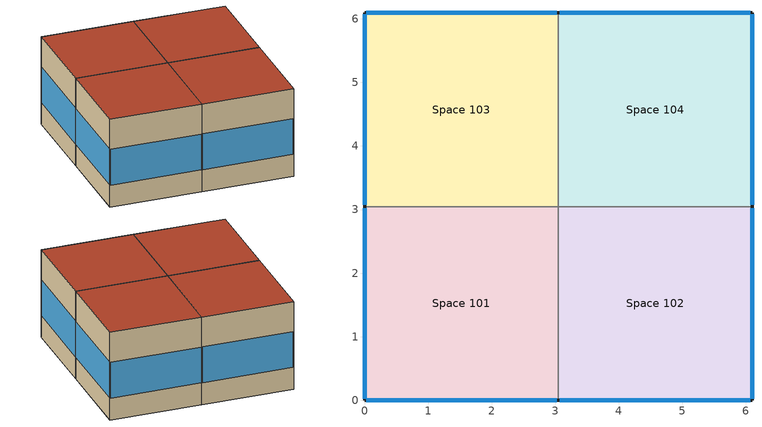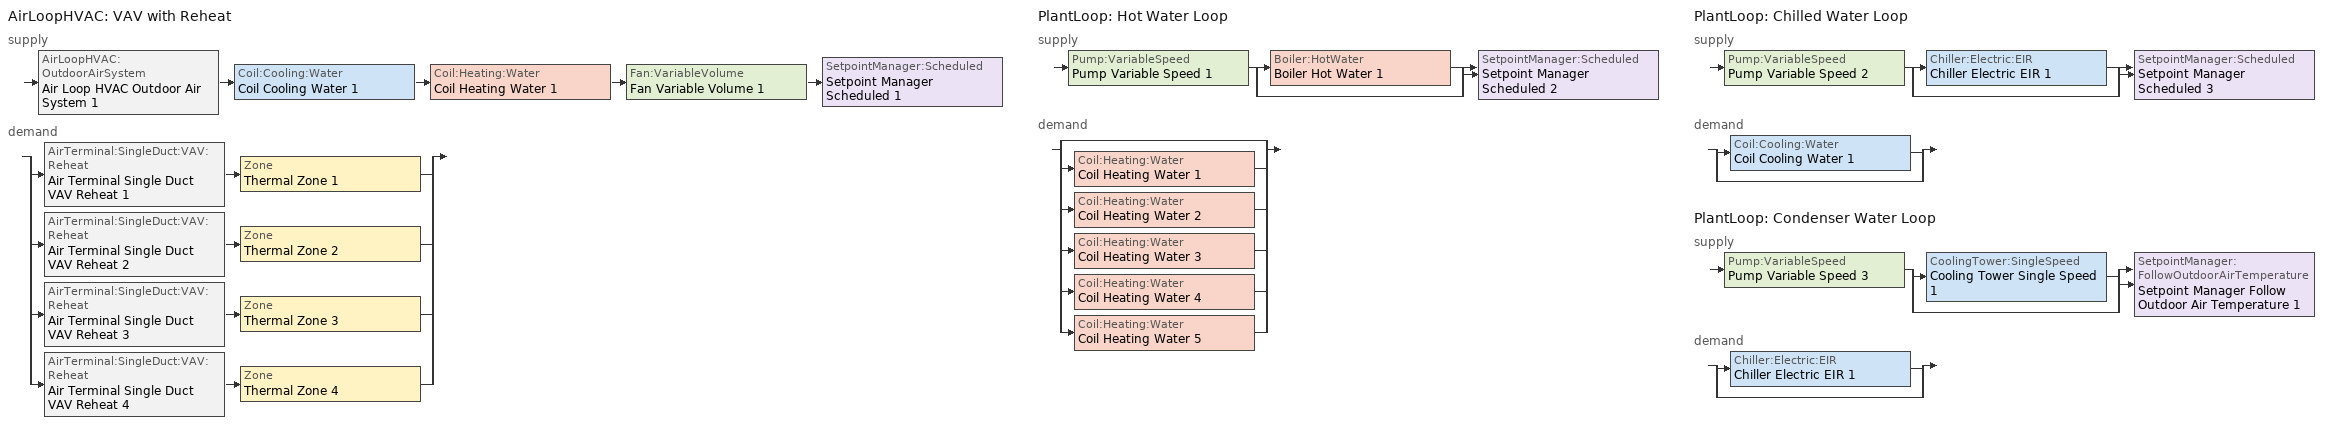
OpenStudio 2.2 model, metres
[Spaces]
Space 101
 floor ground: 3.05,3.05 3.05,0 0,0 0,3.05 z0
 wall outside: 0,3.05 0,0 3.05,0 z0:3.05
 wall to Space 103: 3.05,3.05 0,3.05 z0:3.05
 wall to Space 102: 3.05,0 3.05,3.05 z0:3.05
 window: 0.03,0 3.02,0 / 0,3.02 0,0.03 z0.76:2
 roof outside: 3.05,0 3.05,3.05 0,3.05 0,0 z3.05
Space 102
 floor ground: 6.1,3.05 6.1,0 3.05,0 3.05,3.05 z0
 wall outside: 3.05,0 6.1,0 6.1,3.05 z0:3.05
 wall to Space 104: 6.1,3.05 3.05,3.05 z0:3.05
 window: 6.1,0.03 6.1,3.02 / 3.07,0 6.07,0 z0.76:2
 roof outside: 6.1,0 6.1,3.05 3.05,3.05 3.05,0 z3.05
Space 103
 floor ground: 3.05,6.1 3.05,3.05 0,3.05 0,6.1 z0
 wall outside: 3.05,6.1 0,6.1 0,3.05 z0:3.05
 wall to Space 104: 3.05,3.05 3.05,6.1 z0:3.05
 window: 3.02,6.1 0.03,6.1 / 0,6.07 0,3.07 z0.76:2
 roof outside: 3.05,3.05 3.05,6.1 0,6.1 0,3.05 z3.05
Space 104
 floor ground: 6.1,6.1 6.1,3.05 3.05,3.05 3.05,6.1 z0
 wall outside: 6.1,3.05 6.1,6.1 3.05,6.1 z0:3.05
 window: 6.07,6.1 3.07,6.1 / 6.1,3.07 6.1,6.07 z0.76:2
 roof outside: 6.1,3.05 6.1,6.1 3.05,6.1 3.05,3.05 z3.05
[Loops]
AirLoopHVAC 'VAV with Reheat'
 supply: AirLoopHVAC:OutdoorAirSystem 'Air Loop HVAC Outdoor Air System 1' > Coil:Cooling:Water 'Coil Cooling Water 1' > Coil:Heating:Water 'Coil Heating Water 1' > Fan:VariableVolume 'Fan Variable Volume 1' > SetpointManager:Scheduled 'Setpoint Manager Scheduled 1'
 demand: split
  | AirTerminal:SingleDuct:VAV:Reheat 'Air Terminal Single Duct VAV Reheat 1' > Zone 'Thermal Zone 1'
  | AirTerminal:SingleDuct:VAV:Reheat 'Air Terminal Single Duct VAV Reheat 2' > Zone 'Thermal Zone 2'
  | AirTerminal:SingleDuct:VAV:Reheat 'Air Terminal Single Duct VAV Reheat 3' > Zone 'Thermal Zone 3'
  | AirTerminal:SingleDuct:VAV:Reheat 'Air Terminal Single Duct VAV Reheat 4' > Zone 'Thermal Zone 4'
PlantLoop 'Hot Water Loop'
 supply: Pump:VariableSpeed 'Pump Variable Speed 1' > split
  | Boiler:HotWater 'Boiler Hot Water 1'
  | bypass
  join > SetpointManager:Scheduled 'Setpoint Manager Scheduled 2'
 demand: split
  | bypass
  | Coil:Heating:Water 'Coil Heating Water 1'
  | Coil:Heating:Water 'Coil Heating Water 2'
  | Coil:Heating:Water 'Coil Heating Water 3'
  | Coil:Heating:Water 'Coil Heating Water 4'
  | Coil:Heating:Water 'Coil Heating Water 5'
PlantLoop 'Chilled Water Loop'
 supply: Pump:VariableSpeed 'Pump Variable Speed 2' > split
  | Chiller:Electric:EIR 'Chiller Electric EIR 1'
  | bypass
  join > SetpointManager:Scheduled 'Setpoint Manager Scheduled 3'
 demand: split
  | Coil:Cooling:Water 'Coil Cooling Water 1'
  | bypass
PlantLoop 'Condenser Water Loop'
 supply: Pump:VariableSpeed 'Pump Variable Speed 3' > split
  | CoolingTower:SingleSpeed 'Cooling Tower Single Speed 1'
  | bypass
  join > SetpointManager:FollowOutdoorAirTemperature 'Setpoint Manager Follow Outdoor Air Temperature 1'
 demand: split
  | Chiller:Electric:EIR 'Chiller Electric EIR 1'
  | bypass
[Building]
Building 1: Space Type=189.1-2009 - Office - OpenOffice - CZ4-8; Default Construction Set=189.1-2009 - CZ5 - Office
[Site]
Site 1
[ClimateZones]
Climate Zone Institution Name 1=ASHRAE; Climate Zone Document Name 1=ANSI/ASHRAE Standard 169; Climate Zone Document Year 1=2006; Climate Zone Institution Name 2=CEC; Climate Zone Document Name 2=California Climate Zone Descriptions; Climate Zone Document Year 2=1995
[DefaultConstructionSet]
189.1-2009 - CZ5 - Office: Default Exterior Surface Constructions=Default Surface Constructions 13; Default Interior Surface Constructions=Default Surface Constructions 14; Default Ground Contact Surface Constructions=Default Surface Constructions 15; Default Exterior SubSurface Constructions=Default Sub Surface Constructions 9; Default Interior SubSurface Constructions=Default Sub Surface Constructions 10; Interior Partition Construction=Interior Partition
[DefaultSurfaceConstructions]
Name | Floor Construction | Wall Construction | Roof Ceiling Construction
Default Surface Constructions 13 | ExtSlabCarpet 4in ClimateZone 1-8 | ASHRAE 189.1-2009 ExtWall Mass ClimateZone 5 | ASHRAE 189.1-2009 ExtRoof IEAD ClimateZone 2-5
Default Surface Constructions 14 | Interior Floor | Interior Wall | Interior Ceiling
Default Surface Constructions 15 | ExtSlabCarpet 4in ClimateZone 1-8 | ExtSlabCarpet 4in ClimateZone 1-8 | ExtSlabCarpet 4in ClimateZone 1-8
[Construction]
ExtSlabCarpet 4in ClimateZone 1-8: MAT-CC05 4 HW CONCRETE, CP02 CARPET PAD
Interior Floor: F16 Acoustic tile, F05 Ceiling air space resistance, M11 100mm lightweight concrete
Interior Wall: G01a 19mm gypsum board, F04 Wall air space resistance, G01a 19mm gypsum board
Interior Ceiling: M11 100mm lightweight concrete, F05 Ceiling air space resistance, F16 Acoustic tile
Exterior Door: F08 Metal surface, I01 25mm insulation board
Interior Window: Clear 3mm
Interior Door; Interior Partition: G05 25mm wood
ASHRAE 189.1-2009 ExtRoof IEAD ClimateZone 2-5: Roof Membrane, Roof Insulation [21], Metal Decking
ASHRAE 189.1-2009 ExtWindow ClimateZone 4-5: Theoretical Glass [207]
ASHRAE 189.1-2009 ExtWall Mass ClimateZone 5: 1IN Stucco, 8IN Concrete HW, Wall Insulation [40], 1/2IN Gypsum
[Material] Thermal Absorptance=0.9
Name | Roughness | Thickness {m} | Conductivity {W/m-K} | Density {kg/m3} | Specific Heat {J/kg-K} | Solar Absorptance | Visible Absorptance
MAT-CC05 4 HW CONCRETE | Rough | 0.1016 | 1.311 | 2240 | 836.8 | 0.85 | 0.85
1IN Stucco | Smooth | 0.0253 | 0.6918 | 1858 | 837 | 0.92 | 0.92
8IN Concrete HW | MediumRough | 0.2033 | 1.7296 | 2243 | 837 | 0.65 | 0.65
1/2IN Gypsum | Smooth | 0.0127 | 0.16 | 784.9 | 830 | 0.4 | 0.4
Roof Membrane | VeryRough | 0.0095 | 0.16 | 1121.29 | 1460 | 0.7 | 0.7
Metal Decking | MediumSmooth | 0.0015 | 45.006 | 7680 | 418.4 | 0.6 | 0.6
F16 Acoustic tile | MediumSmooth | 0.0191 | 0.06 | 368 | 590 | 0.3 | 0.3
M11 100mm lightweight concrete | MediumRough | 0.1016 | 0.53 | 1280 | 840 | 0.5 | 0.5
G01a 19mm gypsum board | MediumSmooth | 0.019 | 0.16 | 800 | 1090 | 0.4 | 0.4
F08 Metal surface | Smooth | 0.0008 | 45.28 | 7824 | 500 | 0.7 | 0.7
I01 25mm insulation board | MediumRough | 0.0254 | 0.03 | 43 | 1210 | 0.6 | 0.6
G05 25mm wood | MediumSmooth | 0.0254 | 0.15 | 608 | 1630 | 0.5 | 0.5
Roof Insulation [21] | MediumRough | 0.2105 | 0.049 | 265 | 836.8 | 0.7 | 0.7
Wall Insulation [40] | MediumRough | 0.0794 | 0.0432 | 91 | 837 | 0.5 | 0.5
[Material:NoMass]
CP02 CARPET PAD: Roughness=Smooth; Thermal Resistance {m2-K/W}=0.1; Thermal Absorptance=0.9; Solar Absorptance=0.8; Visible Absorptance=0.8
[Material:AirGap]
Name | Thermal Resistance {m2-K/W}
F05 Ceiling air space resistance | 0.18
F04 Wall air space resistance | 0.15
[DefaultSubSurfaceConstructions]
Name | Fixed Window Construction | Operable Window Construction | Door Construction | Tubular Daylight Dome Construction | Tubular Daylight Diffuser Construction
Default Sub Surface Constructions 9 | ASHRAE 189.1-2009 ExtWindow ClimateZone 4-5 | ASHRAE 189.1-2009 ExtWindow ClimateZone 4-5 | Exterior Door | Interior Window | Interior Window
Default Sub Surface Constructions 10 | Interior Window | Interior Window | Interior Door
[WindowMaterial:Glazing] Optical Data Type=SpectralAverage; Thickness {m}=0.003; Back Side Solar Reflectance at Normal Incidence=0; Back Side Visible Reflectance at Normal Incidence=0; Infrared Transmittance at Normal Incidence=0; Dirt Correction Factor for Solar and Visible Transmittance=1; Solar Diffusing=No
Name | Solar Transmittance at Normal Incidence | Front Side Solar Reflectance at Normal Incidence | Visible Transmittance at Normal Incidence | Front Side Visible Reflectance at Normal Incidence | Front Side Infrared Hemispherical Emissivity | Back Side Infrared Hemispherical Emissivity | Conductivity {W/m-K}
Clear 3mm | 0.837 | 0.075 | 0.898 | 0.081 | 0.84 | 0.84 | 0.9
Theoretical Glass [207] | 0.3311 | 0.6189 | 0.44 | 0.51 | 0.9 | 0.9 | 0.0133
[SpaceType] Standards Building Type=Office
Name | Default Schedule Set | Design Specification Outdoor Air Object | Standards Space Type
189.1-2009 - Office - Conference - CZ4-8 | 189.1-2009 - Office - Conference - CZ4-8 Schedule Set | 189.1-2009 - Office - Conference - CZ4-8 Ventilation | Conference
189.1-2009 - Office - OpenOffice - CZ4-8 | 189.1-2009 - Office - OpenOffice - CZ4-8 Schedule Set | 189.1-2009 - Office - OpenOffice - CZ4-8 Ventilation | OpenOffice
[DefaultScheduleSet] People Activity Level Schedule=Office Activity; Lighting Schedule=Office Bldg Light; Electric Equipment Schedule=Office Bldg Equip; Infiltration Schedule=Office Infil Quarter On
Name | Number of People Schedule
189.1-2009 - Office - Conference - CZ4-8 Schedule Set | Office Misc Occ
189.1-2009 - Office - OpenOffice - CZ4-8 Schedule Set | Office Work Occ
[Lights:Definition] Design Level Calculation Method=Watts/Area
Name | Watts per Space Floor Area {W/m2}
189.1-2009 - Office - Conference - CZ4-8 Lights Definition | 12.5938
189.1-2009 - Office - OpenOffice - CZ4-8 Lights Definition | 10.6563
[Lights]
Name | Lights Definition | Space or SpaceType
189.1-2009 - Office - Conference - CZ4-8 Lights | 189.1-2009 - Office - Conference - CZ4-8 Lights Definition | 189.1-2009 - Office - Conference - CZ4-8
189.1-2009 - Office - OpenOffice - CZ4-8 Lights | 189.1-2009 - Office - OpenOffice - CZ4-8 Lights Definition | 189.1-2009 - Office - OpenOffice - CZ4-8
[DesignSpecification:OutdoorAir] Outdoor Air Method=Sum; Outdoor Air Flow per Person {m3/s-person}=0.00943895
189.1-2009 - Office - Conference - CZ4-8 Ventilation; 189.1-2009 - Office - OpenOffice - CZ4-8 Ventilation
[People:Definition] Number of People Calculation Method=People/Area; Fraction Radiant=0.3
Name | People per Space Floor Area {person/m2}
189.1-2009 - Office - Conference - CZ4-8 People Definition | 0.538196
189.1-2009 - Office - OpenOffice - CZ4-8 People Definition | 0.0565105
[People]
Name | People Definition | Space or SpaceType
189.1-2009 - Office - Conference - CZ4-8 People | 189.1-2009 - Office - Conference - CZ4-8 People Definition | 189.1-2009 - Office - Conference - CZ4-8
189.1-2009 - Office - OpenOffice - CZ4-8 People | 189.1-2009 - Office - OpenOffice - CZ4-8 People Definition | 189.1-2009 - Office - OpenOffice - CZ4-8
[SpaceInfiltration:DesignFlowRate] Design Flow Rate Calculation Method=Flow/ExteriorArea; Flow per Exterior Surface Area {m3/s-m2}=0.000226568
Name | Space or SpaceType
189.1-2009 - Office - Conference - CZ4-8 Infiltration | 189.1-2009 - Office - Conference - CZ4-8
189.1-2009 - Office - OpenOffice - CZ4-8 Infiltration | 189.1-2009 - Office - OpenOffice - CZ4-8
[ElectricEquipment:Definition] Design Level Calculation Method=Watts/Area
Name | Watts per Space Floor Area {W/m2}
189.1-2009 - Office - Conference - CZ4-8 Electric Equipment Definition | 3.98265
189.1-2009 - Office - OpenOffice - CZ4-8 Electric Equipment Definition | 7.64238
[ElectricEquipment]
Name | Electric Equipment Definition | Space or SpaceType
189.1-2009 - Office - Conference - CZ4-8 Electric Equipment | 189.1-2009 - Office - Conference - CZ4-8 Electric Equipment Definition | 189.1-2009 - Office - Conference - CZ4-8
189.1-2009 - Office - OpenOffice - CZ4-8 Electric Equipment | 189.1-2009 - Office - OpenOffice - CZ4-8 Electric Equipment Definition | 189.1-2009 - Office - OpenOffice - CZ4-8
[ThermostatSetpoint:DualSetpoint] Heating Setpoint Temperature Schedule=Large Office HtgSetp 1; Cooling Setpoint Temperature Schedule=Large Office ClgSetp 1
Thermostat Setpoint Dual Setpoint 1; Thermostat Setpoint Dual Setpoint 2; Thermostat Setpoint Dual Setpoint 3; Thermostat Setpoint Dual Setpoint 4
[BuildingStory]
Building Story 1: Nominal Z Coordinate {m}=0; Nominal Floor to Floor Height {m}=3.048
[Space] Building Story=Building Story 1
Name | Thermal Zone | Space Type
Space 101 | Thermal Zone 1
Space 102 | Thermal Zone 2
Space 103 | Thermal Zone 3
Space 104 | Thermal Zone 4 | 189.1-2009 - Office - Conference - CZ4-8
[ThermalZone] Use Ideal Air Loads=No
Name | Thermostat
Thermal Zone 1 | Thermostat Setpoint Dual Setpoint 1
Thermal Zone 2 | Thermostat Setpoint Dual Setpoint 3
Thermal Zone 3 | Thermostat Setpoint Dual Setpoint 4
Thermal Zone 4 | Thermostat Setpoint Dual Setpoint 2
[Sizing:Zone] Zone Cooling Design Supply Air Temperature Input Method=SupplyAirTemperature; Zone Cooling Design Supply Air Temperature {C}=14; Zone Cooling Design Supply Air Temperature Difference {deltaC}=11.11; Zone Heating Design Supply Air Temperature Input Method=SupplyAirTemperature; Zone Heating Design Supply Air Temperature {C}=40; Zone Heating Design Supply Air Temperature Difference {deltaC}=11.11; Zone Cooling Design Supply Air Humidity Ratio {kg-H2O/kg-air}=0.0085; Zone Heating Design Supply Air Humidity Ratio {kg-H2O/kg-air}=0.008; Cooling Design Air Flow Method=DesignDay; Heating Design Air Flow Method=DesignDay; Account for Dedicated Outdoor Air System=No; Dedicated Outdoor Air System Control Strategy=NeutralSupplyAir; Dedicated Outdoor Air Low Setpoint Temperature for Design {C}=autosize; Dedicated Outdoor Air High Setpoint Temperature for Design {C}=autosize
Thermal Zone 1; Thermal Zone 2; Thermal Zone 3; Thermal Zone 4
[Zone equipment]
Thermal Zone 1: Air Terminal Single Duct VAV Reheat 1
Thermal Zone 2: Air Terminal Single Duct VAV Reheat 2
Thermal Zone 3: Air Terminal Single Duct VAV Reheat 3
Thermal Zone 4: Air Terminal Single Duct VAV Reheat 4
[AirLoopHVAC]
VAV with Reheat: Availability Schedule=Always On Discrete; Design Supply Air Flow Rate {m3/s}=AutoSize
[Sizing:System]
VAV with Reheat: Type of Load to Size On=Sensible; Design Outdoor Air Flow Rate {m3/s}=Autosize; Minimum System Air Flow Ratio=0.3; Preheat Design Temperature {C}=7; Preheat Design Humidity Ratio {kg-H2O/kg-Air}=0.008; Precool Design Temperature {C}=12.8; Precool Design Humidity Ratio {kg-H2O/kg-Air}=0.008; Central Cooling Design Supply Air Temperature {C}=12.8; Central Heating Design Supply Air Temperature {C}=12.8; Sizing Option=NonCoincident; 100% Outdoor Air in Cooling=Yes; 100% Outdoor Air in Heating=Yes; Central Cooling Design Supply Air Humidity Ratio {kg-H2O/kg-Air}=0.0085; Central Heating Design Supply Air Humidity Ratio {kg-H2O/kg-Air}=0.008; Cooling Design Air Flow Method=DesignDay; Cooling Design Air Flow Rate {m3/s}=0; Heating Design Air Flow Method=DesignDay; Heating Design Air Flow Rate {m3/s}=0; System Outdoor Air Method=ZoneSum; Zone Maximum Outdoor Air Fraction=1; Cooling Supply Air Flow Rate Per Floor Area {m3/s-m2}=0.00996765; Cooling Fraction of Autosized Cooling Supply Air Flow Rate=1; Cooling Supply Air Flow Rate Per Unit Cooling Capacity {m3/s-W}=3.94755e-05; Heating Supply Air Flow Rate Per Floor Area {m3/s-m2}=0.00996765; Heating Fraction of Autosized Heating Supply Air Flow Rate=1; Heating Fraction of Autosized Cooling Supply Air Flow Rate=1; Heating Supply Air Flow Rate Per Unit Heating Capacity {m3/s-W}=3.15882e-05; Cooling Design Capacity Method=CoolingDesignCapacity; Cooling Design Capacity {W}=autosize; Cooling Design Capacity Per Floor Area {W/m2}=234.7; Fraction of Autosized Cooling Design Capacity=1; Heating Design Capacity Method=HeatingDesignCapacity; Heating Design Capacity {W}=autosize; Heating Design Capacity Per Floor Area {W/m2}=157; Fraction of Autosized Heating Design Capacity=1; Central Cooling Capacity Control Method=OnOff
[Fan:VariableVolume]
Fan Variable Volume 1: Availability Schedule=Always On Discrete; Fan Efficiency=0.6045; Pressure Rise {Pa}=500; Maximum Flow Rate {m3/s}=Autosize; Fan Power Minimum Flow Rate Input Method=FixedFlowRate; Fan Power Minimum Flow Fraction=0; Fan Power Minimum Air Flow Rate {m3/s}=0; Motor Efficiency=0.93; Motor In Airstream Fraction=1; Fan Power Coefficient 1=0.0407599; Fan Power Coefficient 2=0.088045; Fan Power Coefficient 3=-0.0729261; Fan Power Coefficient 4=0.94374; Fan Power Coefficient 5=0
[Coil:Heating:Water] Availability Schedule=Always On Discrete
Coil Heating Water 1; Coil Heating Water 2; Coil Heating Water 3; Coil Heating Water 4; Coil Heating Water 5
[Coil:Cooling:Water]
Coil Cooling Water 1: Availability Schedule=Always On Discrete
[SetpointManager:Scheduled] Control Variable=Temperature
Name | Schedule
Setpoint Manager Scheduled 1 | Deck_Temperature
Setpoint Manager Scheduled 2 | Hot_Water_Temperature
Setpoint Manager Scheduled 3 | Chilled_Water_Temperature
[Controller:OutdoorAir]
Controller Outdoor Air 1: Minimum Outdoor Air Flow Rate {m3/s}=0; Maximum Outdoor Air Flow Rate {m3/s}=Autosize; Economizer Control Type=NoEconomizer; Economizer Control Action Type=ModulateFlow; Economizer Maximum Limit Dry-Bulb Temperature {C}=28; Economizer Maximum Limit Enthalpy {J/kg}=64000; Economizer Minimum Limit Dry-Bulb Temperature {C}=-100; Lockout Type=NoLockout; Minimum Limit Type=FixedMinimum; Controller Mechanical Ventilation=Controller Mechanical Ventilation 1; High Humidity Control=No; Heat Recovery Bypass Control Type=BypassWhenWithinEconomizerLimits
[Controller:MechanicalVentilation]
Controller Mechanical Ventilation 1: Availability Schedule=Always On Discrete; System Outdoor Air Method=ZoneSum
[AirLoopHVAC:OutdoorAirSystem]
Air Loop HVAC Outdoor Air System 1: Controller=Controller Outdoor Air 1
[PlantLoop] Glycol Concentration=0; Plant Loop Volume {m3}=Autocalculate; Load Distribution Scheme=Optimal
Name | Fluid Type
Hot Water Loop | Water
Chilled Water Loop; Condenser Water Loop
[Sizing:Plant] Sizing Option=NonCoincident; Zone Timesteps in Averaging Window=1; Coincident Sizing Factor Mode=None
Name | Loop Type | Design Loop Exit Temperature {C} | Loop Design Temperature Difference {deltaC}
Hot Water Loop | Heating | 82 | 11
Chilled Water Loop | Cooling | 7.22 | 6.67
Condenser Water Loop | Condenser | 29.4 | 5.6
[Pump:VariableSpeed] Pump Control Type=Intermittent
Pump Variable Speed 1; Pump Variable Speed 2; Pump Variable Speed 3
[Boiler:HotWater]
Boiler Hot Water 1: Efficiency Curve Temperature Evaluation Variable=LeavingBoiler; Normalized Boiler Efficiency Curve=Boiler Efficiency; Water Outlet Upper Temperature Limit {C}=99; Boiler Flow Mode=ConstantFlow; Parasitic Electric Load {W}=0; Sizing Factor=1
[Controller:WaterCoil] Minimum Actuated Flow {m3/s}=0
Name | Water Coil | Action
Controller Water Coil 1 | Coil Heating Water 1 | Normal
Controller Water Coil 2 | Coil Cooling Water 1 | Reverse
[Chiller:Electric:EIR]
Chiller Electric EIR 1: Reference Capacity {W}=Autosize; Reference COP {W/W}=5.5; Cooling Capacity Function of Temperature Curve=Curve Biquadratic 1; Electric Input to Cooling Output Ratio Function of Temperature Curve=Curve Biquadratic 2; Electric Input to Cooling Output Ratio Function of Part Load Ratio Curve=Curve Quadratic 1; Design Heat Recovery Water Flow Rate {m3/s}=0; Sizing Factor=1; Basin Heater Capacity {W/K}=0; Basin Heater Setpoint Temperature {C}=10
[AirTerminal:SingleDuct:VAV:Reheat] Availability Schedule=Always On Discrete; Maximum Air Flow Rate {m3/s}=AutoSize; Zone Minimum Air Flow Input Method=Constant; Constant Minimum Air Flow Fraction=0.3; Fixed Minimum Air Flow Rate {m3/s}=0; Maximum Hot Water or Steam Flow Rate {m3/s}=AutoSize; Minimum Hot Water or Steam Flow Rate {m3/s}=0; Convergence Tolerance=0.001; Damper Heating Action=Normal; Maximum Flow per Zone Floor Area During Reheat {m3/s-m2}=AutoSize; Maximum Flow Fraction During Reheat=AutoSize; Maximum Reheat Air Temperature {C}=35; Control For Outdoor Air=No
Name | Reheat Coil
Air Terminal Single Duct VAV Reheat 1 | Coil Heating Water 2
Air Terminal Single Duct VAV Reheat 2 | Coil Heating Water 3
Air Terminal Single Duct VAV Reheat 3 | Coil Heating Water 4
Air Terminal Single Duct VAV Reheat 4 | Coil Heating Water 5
[CoolingTower:SingleSpeed]
Cooling Tower Single Speed 1: Design Water Flow Rate {m3/s}=autosize; Design Air Flow Rate {m3/s}=autosize; Fan Power at Design Air Flow Rate {W}=autosize; U-Factor Times Area Value at Design Air Flow Rate {W/K}=autosize; Air Flow Rate in Free Convection Regime {m3/s}=autosize; U-Factor Times Area Value at Free Convection Air Flow Rate {W/K}=autosize; Performance Input Method=UFactorTimesAreaAndDesignWaterFlowRate; Free Convection Capacity {W}=0; Basin Heater Capacity {W/K}=0; Evaporation Loss Mode=LossFactor; Evaporation Loss Factor {percent/K}=0.2; Drift Loss Percent {percent}=0.008; Blowdown Calculation Mode=ConcentrationRatio; Blowdown Concentration Ratio=3; Capacity Control=FanCycling; Number of Cells=1; Cell Control=MinimalCell; Cell Minimum  Water Flow Rate Fraction=0.33; Cell Maximum Water Flow Rate Fraction=2.5; Sizing Factor=1
[SetpointManager:FollowOutdoorAirTemperature]
Setpoint Manager Follow Outdoor Air Temperature 1: Control Variable=Temperature; Reference Temperature Type=OutdoorAirWetBulb; Offset Temperature Difference {deltaC}=1.5; Maximum Setpoint Temperature {C}=80; Minimum Setpoint Temperature {C}=6
[WaterUse:Connections]
Water Use Connection: Water Use Equipment Name 1=Conf room sink; Water Use Equipment Name 2=No Space Assigned
[WaterUse:Equipment] Water Use Equipment Definition=Water Fixture Definition
Name | Space
Conf room sink | Space 104
No Space Assigned
[WaterUse:Equipment:Definition]
Water Fixture Definition: Peak Flow Rate {m3/s}=6.31e-05
[Schedule:Ruleset]
Name | Default Day Schedule | Summer Design Day Schedule | Winter Design Day Schedule
Office Bldg Light | Office Bldg Light Default Schedule | Office Bldg Light Summer Design Day | Office Bldg Light Winter Design Day
Office Misc Occ | Office Bldg Occ Default Schedule 1 | Office Bldg Occ Summer Design Day 1 | Office Bldg Occ Winter Design Day 1
Office Activity | Office Activity Default Schedule | Office Activity Summer Design Day | Office Activity Winter Design Day
Office Infil Quarter On | Office Infil Quarter On Default Schedule | Office Infil Quarter On Summer Design Day | Office Infil Quarter On Winter Design Day
Office Bldg Equip | Office Bldg Equip Default Schedule | Office Bldg Equip Summer Design Day | Office Bldg Equip Winter Design Day
Office Work Occ | Office Bldg Occ Default Schedule | Office Bldg Occ Summer Design Day | Office Bldg Occ Winter Design Day
Large Office HtgSetp 1 | Large Office HtgSetp Default Schedule 1 | Large Office HtgSetp Summer Design Day 1 | Large Office HtgSetp Winter Design Day 1
Large Office ClgSetp 1 | Large Office ClgSetp Default Schedule 1 | Large Office ClgSetp Summer Design Day 1 | Large Office ClgSetp Winter Design Day 1
Deck_Temperature | Deck_Temperature_Default | Deck_Temperature_Summer_Design_Day | Deck_Temperature_Winter_Design_Day
Hot_Water_Temperature | Hot_Water_Temperature_Default | Hot_Water_Temperature_Summer_Design_Day | Hot_Water_Temperature_Winter_Design_Day
Chilled_Water_Temperature | Chilled_Water_Temperature_Default | Chilled_Water_Temperature_Summer_Design_Day | Chilled_Water_Temperature_Winter_Design_Day
[Schedule:Day]
Office Bldg Light Default Schedule: 5, 0, 0.05, 7, 0, 0.1, 8, 0, 0.3, 17, 0, 0.9, 18, 0, 0.7, 20, 0, 0.5, 22, 0, 0.3, 23, 0, 0.1, 24, 0, 0.05
Office Bldg Light Summer Design Day; Office Infil Quarter On Rule 1 Day Schedule; Office Bldg Equip Summer Design Day: 24, 0, 1
Office Bldg Light Winter Design Day; Office Bldg Occ Winter Design Day 1; Office Bldg Occ Rule 1 Day Schedule 1; Office Bldg Equip Winter Design Day; Office Bldg Occ Winter Design Day; Office Bldg Occ Rule 1 Day Schedule: 24, 0, 0
Office Bldg Light Rule 1 Day Schedule: 24, 0, 0.05
Office Bldg Light Rule 2 Day Schedule: 6, 0, 0.05, 8, 0, 0.1, 14, 0, 0.5, 17, 0, 0.15, 24, 0, 0.05
Office Bldg Occ Default Schedule 1: 6, 0, 0, 7, 0, 0.1, 8, 0, 0.2, 20, 0, 0.4, 22, 0, 0.1, 24, 0, 0.05
Office Bldg Occ Summer Design Day 1; Office Bldg Occ Summer Design Day: 6, 0, 0, 22, 0, 1, 24, 0, 0.05
Office Bldg Occ Rule 2 Day Schedule 1: 6, 0, 0, 8, 0, 0.1, 14, 0, 0.25, 17, 0, 0.1, 24, 0, 0
Office Activity Default Schedule; Office Activity Summer Design Day; Office Activity Winter Design Day: 24, 0, 132
Office Infil Quarter On Default Schedule; Office Infil Quarter On Summer Design Day: 6, 0, 1, 22, 0, 0.25, 24, 0, 1
Office Infil Quarter On Winter Design Day; Office Infil Quarter On Rule 2 Day Schedule: 6, 0, 1, 18, 0, 0.25, 24, 0, 1
Office Bldg Equip Default Schedule: 8, 0, 0.4, 12, 0, 0.9, 13, 0, 0.8, 17, 0, 0.9, 18, 0, 0.8, 20, 0, 0.6, 22, 0, 0.5, 24, 0, 0.4
Office Bldg Equip Rule 1 Day Schedule: 24, 0, 0.3
Office Bldg Equip Rule 2 Day Schedule: 6, 0, 0.3, 8, 0, 0.4, 14, 0, 0.5, 17, 0, 0.35, 24, 0, 0.3
Office Bldg Occ Default Schedule: 6, 0, 0, 7, 0, 0.1, 8, 0, 0.2, 12, 0, 0.85, 13, 0, 0.5, 17, 0, 0.85, 18, 0, 0.7, 20, 0, 0.4, 22, 0, 0.1, 24, 0, 0.05
Office Bldg Occ Rule 2 Day Schedule: 6, 0, 0, 8, 0, 0.1, 14, 0, 0.4, 17, 0, 0.1, 24, 0, 0
Large Office HtgSetp Default Schedule 1: 6, 0, 15.6, 22, 0, 21, 24, 0, 15.6
Large Office HtgSetp Summer Design Day 1; Large Office HtgSetp Rule 1 Day Schedule 1: 24, 0, 15.6
Large Office HtgSetp Winter Design Day 1: 24, 0, 21
Large Office HtgSetp Rule 2 Day Schedule 1: 6, 0, 15.6, 18, 0, 21, 24, 0, 15.6
Large Office ClgSetp Default Schedule 1; Large Office ClgSetp Summer Design Day 1: 6, 0, 26.7, 22, 0, 24, 24, 0, 26.7
Large Office ClgSetp Winter Design Day 1; Large Office ClgSetp Rule 1 Day Schedule 1: 24, 0, 26.7
Large Office ClgSetp Rule 2 Day Schedule 1: 6, 0, 26.7, 18, 0, 24, 24, 0, 26.7
Deck_Temperature_Default; Deck_Temperature_Summer_Design_Day; Deck_Temperature_Winter_Design_Day: 24, 0, 12.8
Hot_Water_Temperature_Default; Hot_Water_Temperature_Summer_Design_Day; Hot_Water_Temperature_Winter_Design_Day: 24, 0, 67
Chilled_Water_Temperature_Default; Chilled_Water_Temperature_Summer_Design_Day; Chilled_Water_Temperature_Winter_Design_Day: 24, 0, 6.7
[Schedule:Rule] Apply Monday=No; Apply Tuesday=No; Apply Wednesday=No; Apply Thursday=No; Apply Friday=No; Date Specification Type=DateRange; Start Month=1; Start Day=1; End Month=12; End Day=31
Name | Schedule Ruleset | Rule Order | Day Schedule | Apply Sunday | Apply Saturday
Office Bldg Light Rule 1 | Office Bldg Light | 0 | Office Bldg Light Rule 1 Day Schedule | Yes | No
Office Bldg Light Rule 2 | Office Bldg Light | 1 | Office Bldg Light Rule 2 Day Schedule | No | Yes
Office Misc Occ Rule 1 | Office Misc Occ | 0 | Office Bldg Occ Rule 1 Day Schedule 1 | Yes | No
Office Misc Occ Rule 2 | Office Misc Occ | 1 | Office Bldg Occ Rule 2 Day Schedule 1 | No | Yes
Office Infil Quarter On Rule 1 | Office Infil Quarter On | 0 | Office Infil Quarter On Rule 1 Day Schedule | Yes | No
Office Infil Quarter On Rule 2 | Office Infil Quarter On | 1 | Office Infil Quarter On Rule 2 Day Schedule | No | Yes
Office Bldg Equip Rule 1 | Office Bldg Equip | 0 | Office Bldg Equip Rule 1 Day Schedule | Yes | No
Office Bldg Equip Rule 2 | Office Bldg Equip | 1 | Office Bldg Equip Rule 2 Day Schedule | No | Yes
Office Work Occ Rule 1 | Office Work Occ | 0 | Office Bldg Occ Rule 1 Day Schedule | Yes | No
Office Work Occ Rule 2 | Office Work Occ | 1 | Office Bldg Occ Rule 2 Day Schedule | No | Yes
Large Office HtgSetp Rule 3 | Large Office HtgSetp 1 | 0 | Large Office HtgSetp Rule 1 Day Schedule 1 | Yes | No
Large Office HtgSetp Rule 4 | Large Office HtgSetp 1 | 1 | Large Office HtgSetp Rule 2 Day Schedule 1 | No | Yes
Large Office ClgSetp Rule 3 | Large Office ClgSetp 1 | 0 | Large Office ClgSetp Rule 1 Day Schedule 1 | Yes | No
Large Office ClgSetp Rule 4 | Large Office ClgSetp 1 | 1 | Large Office ClgSetp Rule 2 Day Schedule 1 | No | Yes
[Schedule:Constant]
Always On Discrete: Value=1
[Curve:Biquadratic]
Name | Coefficient1 Constant | Coefficient2 x | Coefficient3 x**2 | Coefficient4 y | Coefficient5 y**2 | Coefficient6 x*y | Minimum Value of x | Maximum Value of x | Minimum Value of y | Maximum Value of y | Input Unit Type for X | Input Unit Type for Y | Output Unit Type
Boiler Efficiency | 1 | 0 | 0 | 0 | 0 | 0 | 0 | 1 | 0 | 1 | Dimensionless | Dimensionless | Dimensionless
Curve Biquadratic 1 | 0.258 | 0.0389 | -0.000217 | 0.0469 | -0.000943 | -0.000343 | 5 | 10 | 24 | 35
Curve Biquadratic 2 | 0.934 | -0.0582 | 0.0045 | 0.00243 | 0.000486 | -0.00122 | 5 | 10 | 24 | 35
[Curve:Quadratic]
Curve Quadratic 1: Coefficient1 Constant=0.222903; Coefficient2 x=0.313387; Coefficient3 x**2=0.46371; Minimum Value of x=0; Maximum Value of x=1
